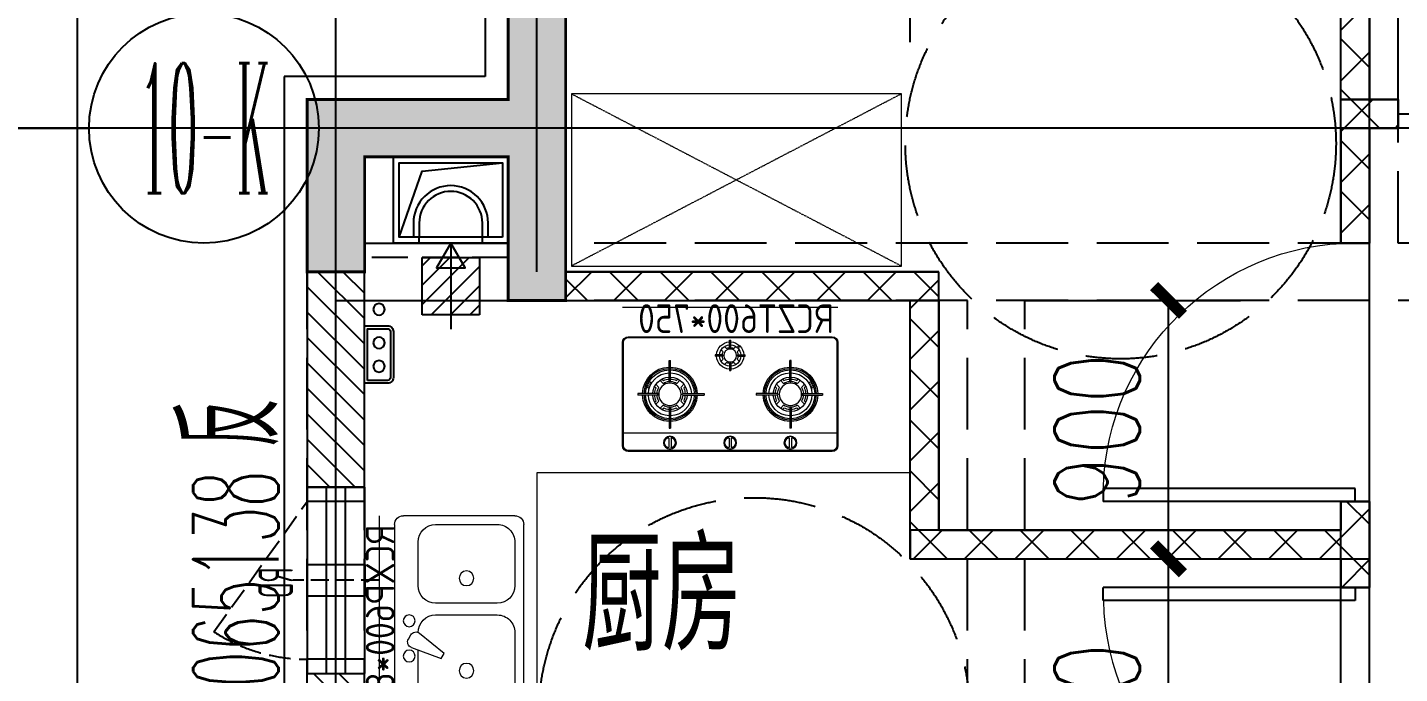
# Model space of a CAD drawing. Header units: millimetres. Extents: x 815519 to 890079, y 147095 to 251022.
# Drawn here: x 852805 to 857584, y 163096 to 165347 of the extents above; entities that cross this region are included whole.
import ezdxf
from ezdxf.enums import TextEntityAlignment as Align

# ---------------------------------------------------------------- set-up
doc = ezdxf.new("R2010")
doc.units = ezdxf.units.MM
doc.header["$LTSCALE"] = 1000
for name, pattern in [('__DASH', [0.35, 0.25, -0.1]), ('DASH', [0.35, 0.25, -0.1]), ('DOTE', [61.468, 50.8, -5.08, 0.508, -5.08])]:
    doc.linetypes.add(name, pattern=pattern)
doc.layers.get('Defpoints').update_dxf_attribs({"color": 1})
for name, color, linetype in [('A-WIND（门窗）', 155, 'Continuous'), ('AXIS', 3, 'Continuous'), ('AXIS_TEXT', 7, 'Continuous'), ('DOOR_FIRE', 4, 'Continuous'), ('FURNITURE', 3, 'Continuous'), ('LVTRY', 84, 'Continuous'), ('PC_预制外墙', 11, 'Continuous'), ('PC_预制外墙填充', 252, 'Continuous'), ('PUB_DIM', 3, 'Continuous'), ('PUB_HATCH', 8, 'Continuous'), ('PUB_TEXT', 7, 'Continuous'), ('STAIR', 52, 'Continuous'), ('SURFACE', 6, 'Continuous'), ('WALL', 2, 'Continuous'), ('WINDOW', 4, 'Continuous'), ('WINDOW_TEXT', 7, 'Continuous'), ('屋面索引', 6, 'Continuous'), ('总内隔墙', 30, 'Continuous'), ('梁虚线', 134, 'DASH'), ('看线', 163, 'Continuous'), ('砼墙', 3, 'Continuous'), ('预留洞-厨房', 6, 'Continuous')]:
    doc.layers.add(name, color=color, linetype=linetype)
doc.layers.add('DOTE', color=1, linetype='DOTE', plot=False)
doc.layers.add('FF-活动家具', color=33, linetype='Continuous', lineweight=0)
doc.layers.add('厨卫', color=154, linetype='Continuous', lineweight=0)
doc.styles.add('_TCH_AXIS', font='COMPLEX', dxfattribs={"bigfont": 'GBCBIG'})
doc.styles.add('_TCH_DIM_T3', font='SIMPLEX.shx', dxfattribs={"width": 0.7, "bigfont": 'GBCBIG.shx'})
doc.styles.add('_TCH_LABEL', font='COMPLEX', dxfattribs={"bigfont": 'GBCBIG'})
doc.styles.add('_TCH_WINDOW', font='SIMPLEX', dxfattribs={"height": 3.5, "bigfont": 'GBCBIG'})
doc.styles.add('COMPLEX', font='COMPLEX')
doc.styles.get("Standard").update_dxf_attribs({"font": 'gbenor.shx', "bigfont": 'gbcbig.shx'})
doc.styles.add('TSSD_REIN', font='TSSDENG.shx', dxfattribs={"width": 0.69, "height": 0.2, "bigfont": 'TSSDCHN.shx'})
doc.dimstyles.new('_TCH_ARCH&&100', dxfattribs={"dimtxt": 297.5, "dimasz": 100, "dimexe": 250, "dimexo": 300, "dimgap": 100, "dimtad": 1, "dimdec": 0, "dimzin": 0, "dimdsep": 46, "dimtxsty": '_TCH_DIM_T3', "dimblk": 'ARCHTICK', "dimcen": 0.09, "dimclrt": 7, "dimazin": 2, "dimtfac": 1, "dimtdec": 0, "dimtix": 1, "dimtmove": 2, "dimatfit": 3, "dimfxl": 1, "dimtolj": 1, "dimtzin": 0, "dimarcsym": 0})

# ---------------------------------------------------------------- blocks, each defined once
blk = doc.blocks.new('_AXISO')
blk.add_circle((0, 0), 0.5)
at = {"layer": 'AXIS_TEXT', "style": 'COMPLEX', "width": 1.041667}
blk.add_attdef('A', text='', height=0.56, dxfattribs=at).set_placement((-0.25, -0.28), (0.25, -0.28), align=Align.FIT)
blk = doc.blocks.new('_ArchTick')
at = {"color": 0, "linetype": 'ByBlock', "const_width": 0.4}
blk.add_lwpolyline([(-0.5, -0.5), (0.5, 0.5)], dxfattribs=at)
blk = doc.blocks.new('*D733')
at = {"layer": 'Defpoints', "color": 0, "transparency": 16777216}
for p in [(-334073.1, 357850), (-335372.9, 356950), (-334073.1, 356950)]:
    blk.add_point(p, dxfattribs=at)
at = {"layer": 'PUB_DIM', "color": 0, "lineweight": -2, "transparency": 16777216}
for p, q in [((-335372.9, 357250), (-335372.9, 358100)), ((-334073.1, 357250), (-334073.1, 358100)), ((-335372.9, 357850), (-334073.1, 357850))]:
    blk.add_line(p, q, dxfattribs=at)
at = {"layer": 'PUB_DIM', "color": 0, "lineweight": -2, "transparency": 16777216, "xscale": 100, "yscale": 100, "zscale": 100, "rotation": 180}
blk.add_blockref('_ArchTick', (-335372.9, 357850), dxfattribs=at)
at = {"layer": 'PUB_DIM', "color": 0, "lineweight": -2, "transparency": 16777216, "xscale": 100, "yscale": 100, "zscale": 100}
blk.add_blockref('_ArchTick', (-334073.1, 357850), dxfattribs=at)
at = {"layer": 'PUB_DIM', "color": 7, "transparency": 16777216, "insert": (-334923, 358125), "char_height": 297.5, "attachment_point": 5, "style": '_TCH_DIM_T3'}
blk.add_mtext('\\A1;1300', dxfattribs=at)
blk = doc.blocks.new('*D734')
at = {"layer": 'Defpoints', "color": 0, "transparency": 16777216}
for p in [(-332473.1, 357850), (-334073.1, 356950), (-332473.1, 356950)]:
    blk.add_point(p, dxfattribs=at)
at = {"layer": 'PUB_DIM', "color": 0, "lineweight": -2, "transparency": 16777216}
for p, q in [((-334073.1, 357250), (-334073.1, 358100)), ((-332473.1, 357250), (-332473.1, 358100)), ((-334073.1, 357850), (-332473.1, 357850))]:
    blk.add_line(p, q, dxfattribs=at)
at = {"layer": 'PUB_DIM', "color": 0, "lineweight": -2, "transparency": 16777216, "xscale": 100, "yscale": 100, "zscale": 100, "rotation": 180}
blk.add_blockref('_ArchTick', (-334073.1, 357850), dxfattribs=at)
at = {"layer": 'PUB_DIM', "color": 0, "lineweight": -2, "transparency": 16777216, "xscale": 100, "yscale": 100, "zscale": 100}
blk.add_blockref('_ArchTick', (-332473.1, 357850), dxfattribs=at)
at = {"layer": 'PUB_DIM', "color": 7, "transparency": 16777216, "insert": (-333273.1, 358098.8), "char_height": 297.5, "attachment_point": 5, "style": '_TCH_DIM_T3'}
blk.add_mtext('\\A1;1600', dxfattribs=at)
blk = doc.blocks.new('*D737')
at = {"layer": 'Defpoints', "color": 0, "transparency": 16777216}
for p in [(-333973.1, 355450), (-333173.1, 355450), (-333973.1, 354150)]:
    blk.add_point(p, dxfattribs=at)
at = {"layer": 'PUB_DIM', "color": 0, "lineweight": -2, "transparency": 16777216}
for p, q in [((-333673.1, 355450), (-332923.1, 355450)), ((-333173.1, 354150), (-333173.1, 355450)), ((-333673.1, 354150), (-332923.1, 354150))]:
    blk.add_line(p, q, dxfattribs=at)
at = {"layer": 'PUB_DIM', "color": 0, "lineweight": -2, "transparency": 16777216, "xscale": 100, "yscale": 100, "zscale": 100}
for p, rotation in [((-333173.1, 355450), 90), ((-333173.1, 354150), 270)]:
    blk.add_blockref('_ArchTick', p, dxfattribs=dict(at, rotation=rotation))
at = {"layer": 'PUB_DIM', "color": 7, "transparency": 16777216, "insert": (-333421.8, 354800), "char_height": 297.5, "attachment_point": 5, "rotation": 90, "style": '_TCH_DIM_T3'}
blk.add_mtext('\\A1;1300', dxfattribs=at)
blk = doc.blocks.new('*D738')
at = {"layer": 'Defpoints', "color": 0, "transparency": 16777216}
for p in [(-333973.1, 356350), (-333173.1, 356350), (-333973.1, 355450)]:
    blk.add_point(p, dxfattribs=at)
at = {"layer": 'PUB_DIM', "color": 0, "lineweight": -2, "transparency": 16777216}
for p, q in [((-333673.1, 356350), (-332923.1, 356350)), ((-333173.1, 355450), (-333173.1, 356350)), ((-333673.1, 355450), (-332923.1, 355450))]:
    blk.add_line(p, q, dxfattribs=at)
at = {"layer": 'PUB_DIM', "color": 0, "lineweight": -2, "transparency": 16777216, "xscale": 100, "yscale": 100, "zscale": 100}
for p, rotation in [((-333173.1, 356350), 90), ((-333173.1, 355450), 270)]:
    blk.add_blockref('_ArchTick', p, dxfattribs=dict(at, rotation=rotation))
at = {"layer": 'PUB_DIM', "color": 7, "transparency": 16777216, "insert": (-333421.8, 355900), "char_height": 297.5, "attachment_point": 5, "rotation": 90, "style": '_TCH_DIM_T3'}
blk.add_mtext('\\A1;900', dxfattribs=at)
blk = doc.blocks.new('10#楼-房间功能')
at = {"layer": 'PUB_TEXT', "style": '_TCH_LABEL'}
blk.add_text('厨房', height=385.82, dxfattribs=at).set_placement((-335215.7, 415140.7))
blk = doc.blocks.new('10#-剪力墙-初')
at = {"layer": 'PUB_HATCH'}
blk.add_hatch(color=256, dxfattribs=at).paths.add_polyline_path([(680412.9, -136200.9), (680412.9, -139500.9), (680612.9, -139500.9), (680612.9, -139000.9), (681112.9, -139000.9), (681112.9, -139400.9), (681312.9, -139400.9), (681312.9, -138800.9), (680612.9, -138800.9), (680612.9, -136000.9), (680012.9, -136000.9), (680012.9, -136200.9)])
at = {"layer": '砼墙', "color": 5, "ltscale": 1, "const_width": 10}
blk.add_lwpolyline([(680412.9, -136200.9), (680012.9, -136200.9), (680012.9, -136000.9), (680612.9, -136000.9), (680612.9, -138800.9), (681312.9, -138800.9), (681312.9, -139400.9), (681112.9, -139400.9), (681112.9, -139000.9), (680612.9, -139000.9), (680612.9, -139500.9), (680412.9, -139500.9), (680412.9, -138800.9)], close=True, dxfattribs=at)
blk = doc.blocks.new('LHCJ600-750')
at = {"layer": '厨卫'}
for p, q in [((59978.2, 14751.7), (60728.2, 14751.7)), ((59978.2, 14726.7), (60728.2, 14726.7)), ((60708.2, 14625.4), (59998.2, 14625.4)), ((59978.2, 14605.4), (59978.2, 14245.5)), ((59981.2, 14605.4), (59981.2, 14245.5)), ((60708.2, 14622.4), (59998.2, 14622.4)), ((60329.1, 14572.7), (60321.8, 14580)), ((60340.4, 14584), (60333.1, 14591.3)), ((60355.7, 14613.2), (60350.7, 14613.2)), ((60350.7, 14587.2), (60350.7, 14613.2)), ((60355.7, 14587.2), (60355.7, 14613.2)), ((60366.1, 14584), (60373.4, 14591.3)), ((60377.4, 14572.7), (60384.7, 14580)), ((60725.2, 14245.5), (60725.2, 14605.4)), ((60728.2, 14245.5), (60728.2, 14605.4)), ((60140.8, 14542.5), (60145.8, 14542.5)), ((60140.8, 14469.7), (60140.8, 14542.5)), ((60145.8, 14469.7), (60145.8, 14542.5)), ((60300.5, 14557.3), (60300.5, 14562.3)), ((60325.9, 14562.3), (60300.5, 14562.3)), ((60325.9, 14557.3), (60300.5, 14557.3)), ((60321.8, 14539.7), (60329.1, 14547)), ((60333.1, 14528.4), (60340.4, 14535.7)), ((60350.7, 14532.5), (60350.7, 14508.1)), ((60355.7, 14532.5), (60355.7, 14508.1)), ((60373.4, 14528.4), (60366.1, 14535.7)), ((60384.7, 14539.7), (60377.4, 14547)), ((60380.6, 14562.3), (60405.3, 14562.3)), ((60380.6, 14557.3), (60405.3, 14557.3)), ((60405.3, 14562.3), (60405.3, 14557.3)), ((60560.6, 14469.7), (60560.6, 14542.5)), ((60565.6, 14542.5), (60560.6, 14542.5)), ((60565.6, 14469.7), (60565.6, 14542.5)), ((60355.7, 14508.1), (60350.7, 14508.1)), ((60090.1, 14452.5), (60095.3, 14447.3)), ((60094.4, 14459.5), (60105.2, 14448.7)), ((60108.5, 14473.7), (60119.3, 14462.8)), ((60115.6, 14477.9), (60120.8, 14472.7)), ((60165.8, 14472.7), (60171, 14477.9)), ((60167.2, 14462.8), (60178.1, 14473.7)), ((60181.4, 14448.7), (60192.2, 14459.5)), ((60191.3, 14447.3), (60196.5, 14452.5)), ((60515.2, 14447.3), (60509.9, 14452.5)), ((60525, 14448.7), (60514.2, 14459.5)), ((60539.2, 14462.8), (60528.4, 14473.7)), ((60540.6, 14472.7), (60535.4, 14477.9)), ((60590.9, 14477.9), (60585.7, 14472.7)), ((60597.9, 14473.7), (60587.1, 14462.8)), ((60612, 14459.5), (60601.2, 14448.7)), ((60616.3, 14452.5), (60611.1, 14447.3)), ((60031.4, 14427.2), (60031.4, 14422.2)), ((60103.4, 14427.2), (60031.4, 14427.2)), ((60103.4, 14422.2), (60031.4, 14422.2)), ((60090.1, 14397), (60095.3, 14402.2)), ((60094.4, 14390), (60105.2, 14400.8)), ((60108.5, 14375.8), (60119.3, 14386.7)), ((60167.2, 14386.7), (60178.1, 14375.8)), ((60181.4, 14400.8), (60192.2, 14390)), ((60188.2, 14427.2), (60262.2, 14427.2)), ((60188.2, 14422.2), (60262.2, 14422.2)), ((60191.3, 14402.2), (60196.5, 14397)), ((60262.2, 14427.2), (60262.2, 14422.2)), ((60444.2, 14427.2), (60444.2, 14422.2)), ((60518.2, 14427.2), (60444.2, 14427.2)), ((60518.2, 14422.2), (60444.2, 14422.2)), ((60515.2, 14402.2), (60509.9, 14397)), ((60525, 14400.8), (60514.2, 14390)), ((60539.2, 14386.7), (60528.4, 14375.8)), ((60597.9, 14375.8), (60587.1, 14386.7)), ((60612, 14390), (60601.2, 14400.8)), ((60603.1, 14427.2), (60675, 14427.2)), ((60603.1, 14422.2), (60675, 14422.2)), ((60616.3, 14397), (60611.1, 14402.2)), ((60675, 14427.2), (60675, 14422.2)), ((60115.6, 14371.5), (60120.8, 14376.8)), ((60140.8, 14379.8), (60140.8, 14306.3)), ((60145.8, 14379.8), (60145.8, 14306.3)), ((60165.8, 14376.8), (60171, 14371.5)), ((60540.6, 14376.8), (60535.4, 14371.5)), ((60560.6, 14379.8), (60560.6, 14306.3)), ((60565.6, 14379.8), (60565.6, 14306.3)), ((60590.9, 14371.5), (60585.7, 14376.8)), ((60140.8, 14306.3), (60145.8, 14306.3)), ((60565.6, 14306.3), (60560.6, 14306.3)), ((59978.2, 14289.1), (60728.2, 14289.1)), ((60139.3, 14271.5), (60139.3, 14240.7)), ((60147.3, 14271.5), (60147.3, 14240.7)), ((60349.2, 14271.5), (60349.2, 14240.7)), ((60357.2, 14271.5), (60357.2, 14240.7)), ((60559.1, 14271.5), (60559.1, 14240.7)), ((60567.1, 14271.5), (60567.1, 14240.7)), ((59998.2, 14228.5), (60708.2, 14228.5)), ((59998.2, 14225.5), (60708.2, 14225.5)), ((59978.2, 14151.7), (60728.2, 14151.7))]:
    blk.add_line(p, q, dxfattribs=at)
for centre, radius in [((60324.1, 14588.8), 3.73), ((60353.2, 14559.8), 22.4), ((60067.4, 14450.8), 3.73), ((60072.9, 14464), 3.73), ((60143.3, 14424.7), 39), ((60563.1, 14424.7), 39), ((60633.5, 14464), 3.73), ((60639.1, 14450.8), 3.73), ((60143.3, 14256.1), 22.5), ((60143.3, 14256.1), 21.5), ((60353.2, 14256.1), 22.5), ((60353.2, 14256.1), 21.5), ((60563.1, 14256.1), 22.5), ((60563.1, 14256.1), 21.5)]:
    blk.add_circle(centre, radius, dxfattribs=at)
for centre, radius, start, end in [((59998.2, 14605.4), 20, 90, 180), ((60708.2, 14605.4), 20, 0, 90), ((59998.2, 14605.4), 17, 90, 180), ((60353.2, 14559.8), 47.4, 93.0255, 176.9745), ((60353.2, 14559.8), 37.4, 93.8363, 176.1637), ((60353.2, 14559.8), 27.4, 95.203, 118.0021), ((60353.2, 14587.5), 2.52, 187.9505, 352.0495), ((60353.2, 14559.8), 47.4, 3.0255, 86.9745), ((60353.2, 14559.8), 37.4, 3.8363, 86.1637), ((60353.2, 14559.8), 27.4, 61.9979, 84.797), ((60708.2, 14605.4), 17, 0, 90), ((60353.2, 14559.8), 47.4, 183.0255, 266.9745), ((60353.2, 14559.8), 37.4, 183.8363, 266.1637), ((60325.1, 14559.8), 2.62, 287.6318, 72.3682), ((60353.2, 14559.8), 27.4, 151.9979, 174.8384), ((60353.2, 14559.8), 27.4, 185.1616, 208.0021), ((60353.2, 14559.8), 27.4, 241.9979, 264.7569), ((60353.2, 14532.5), 2.5, 358.3317, 181.6683), ((60353.2, 14559.8), 37.4, 273.8363, 356.1637), ((60353.2, 14559.8), 47.4, 273.0255, 356.9745), ((60353.2, 14559.8), 27.4, 275.2431, 298.0021), ((60353.2, 14559.8), 27.4, 5.206, 28.0021), ((60353.2, 14559.8), 27.4, 331.9979, 354.794), ((60380.9, 14559.8), 2.52, 97.2236, 262.7764), ((60143.3, 14424.7), 95, 91.5918, 178.4082), ((60143.3, 14424.7), 90, 91.5918, 178.4082), ((60143.3, 14424.7), 85, 91.6854, 178.3146), ((60143.3, 14424.7), 75, 91.9102, 178.0898), ((60143.3, 14424.7), 60, 92.388, 177.612), ((60143.3, 14424.7), 90, 1.5918, 88.4082), ((60143.3, 14424.7), 85, 1.6854, 88.3146), ((60143.3, 14424.7), 75, 1.9102, 88.0898), ((60143.3, 14424.7), 60, 2.388, 87.612), ((60143.3, 14424.7), 95, 1.5918, 88.4082), ((60563.1, 14424.7), 95, 91.5918, 178.4082), ((60563.1, 14424.7), 90, 91.5918, 178.4082), ((60563.1, 14424.7), 85, 91.6854, 178.3146), ((60563.1, 14424.7), 75, 91.9102, 178.0898), ((60563.1, 14424.7), 60, 92.388, 177.612), ((60563.1, 14424.7), 90, 1.5918, 88.4082), ((60563.1, 14424.7), 85, 1.6854, 88.3146), ((60563.1, 14424.7), 75, 1.9102, 88.0898), ((60563.1, 14424.7), 60, 2.388, 87.612), ((60563.1, 14424.7), 95, 1.5918, 88.4082), ((60143.3, 14424.7), 53, 154.8539, 177.2964), ((60143.3, 14424.7), 45, 147.8396, 176.8153), ((60143.3, 14424.7), 45, 93.1847, 122.1604), ((60143.3, 14424.7), 53, 92.7036, 115.1461), ((60143.3, 14470), 2.52, 186.7354, 353.2646), ((60143.3, 14424.7), 53, 64.8539, 87.2964), ((60143.3, 14424.7), 45, 57.8396, 86.8153), ((60143.3, 14424.7), 45, 3.1847, 32.1604), ((60143.3, 14424.7), 53, 2.7036, 25.1461), ((60563.1, 14424.7), 53, 154.8539, 177.2964), ((60563.1, 14424.7), 45, 147.8396, 176.8153), ((60563.1, 14424.7), 45, 93.1847, 122.1604), ((60563.1, 14424.7), 53, 92.7036, 115.1461), ((60563.1, 14470), 2.52, 186.7354, 353.2646), ((60563.1, 14424.7), 53, 64.8539, 87.2964), ((60563.1, 14424.7), 45, 57.8396, 86.8153), ((60563.1, 14424.7), 45, 3.1847, 32.1604), ((60563.1, 14424.7), 53, 2.7036, 25.1461), ((60143.3, 14424.7), 95, 181.5918, 268.4082), ((60143.3, 14424.7), 90, 181.5918, 268.4082), ((60143.3, 14424.7), 85, 181.6854, 268.3146), ((60143.3, 14424.7), 75, 181.9102, 268.0898), ((60143.3, 14424.7), 60, 182.388, 267.612), ((60143.3, 14424.7), 53, 182.7036, 205.1461), ((60097.5, 14424.7), 2.64, 288.751, 71.249), ((60143.3, 14424.7), 45, 183.1847, 212.1604), ((60143.3, 14424.7), 45, 237.8396, 266.8153), ((60143.3, 14424.7), 90, 271.5918, 358.4082), ((60143.3, 14424.7), 75, 271.9102, 358.0898), ((60143.3, 14424.7), 60, 272.388, 357.612), ((60143.3, 14424.7), 85, 271.6854, 358.3146), ((60143.3, 14424.7), 45, 273.1847, 302.1604), ((60143.3, 14424.7), 95, 271.5918, 358.4082), ((60143.3, 14424.7), 45, 327.8396, 356.8153), ((60189.2, 14424.7), 2.67, 110.5507, 249.4493), ((60143.3, 14424.7), 53, 334.8539, 357.2964), ((60563.1, 14424.7), 95, 181.5918, 268.4082), ((60563.1, 14424.7), 90, 181.5918, 268.4082), ((60563.1, 14424.7), 85, 181.6854, 268.3146), ((60563.1, 14424.7), 75, 181.9102, 268.0898), ((60563.1, 14424.7), 60, 182.388, 267.612), ((60563.1, 14424.7), 53, 182.7036, 205.1461), ((60517.3, 14424.7), 2.67, 290.5507, 69.4493), ((60563.1, 14424.7), 45, 183.1847, 212.1604), ((60563.1, 14424.7), 45, 237.8396, 266.8153), ((60563.1, 14424.7), 60, 272.388, 357.612), ((60563.1, 14424.7), 75, 271.9102, 358.0898), ((60563.1, 14424.7), 90, 271.5918, 358.4082), ((60563.1, 14424.7), 85, 271.6854, 358.3146), ((60563.1, 14424.7), 45, 273.1847, 302.1604), ((60563.1, 14424.7), 95, 271.5918, 358.4082), ((60563.1, 14424.7), 45, 327.8396, 356.8153), ((60608.9, 14424.7), 2.64, 108.751, 251.249), ((60563.1, 14424.7), 53, 334.8539, 357.2964), ((60143.3, 14424.7), 53, 244.8539, 267.2964), ((60143.3, 14378.8), 2.69, 21.7885, 158.2115), ((60143.3, 14424.7), 53, 272.7036, 295.1461), ((60563.1, 14424.7), 53, 244.8539, 267.2964), ((60563.1, 14378.8), 2.69, 21.7885, 158.2115), ((60563.1, 14424.7), 53, 272.7036, 295.1461), ((59998.2, 14245.5), 20, 180, 270), ((59998.2, 14245.5), 17, 180, 270), ((60143.3, 14256.1), 18.5, 111.3237, 248.6763), ((60137.3, 14271.5), 2, 0, 111.3237), ((60149.3, 14271.5), 2, 68.6763, 180), ((60143.3, 14256.1), 18.5, 291.3237, 68.6763), ((60353.2, 14256.1), 18.5, 111.3237, 248.6763), ((60347.2, 14271.5), 2, 0, 111.3237), ((60359.2, 14271.5), 2, 68.6763, 180), ((60353.2, 14256.1), 18.5, 291.3237, 68.6763), ((60563.1, 14256.1), 18.5, 111.3237, 248.6763), ((60557.1, 14271.5), 2, 0, 111.3237), ((60569.1, 14271.5), 2, 68.6763, 180), ((60563.1, 14256.1), 18.5, 291.3237, 68.6763), ((60708.2, 14245.5), 20, 270, 0), ((60708.2, 14245.5), 17, 270, 0), ((60137.3, 14240.7), 2, 248.6763, 0), ((60149.3, 14240.7), 2, 180, 291.3237), ((60347.2, 14240.7), 2, 248.6763, 0), ((60359.2, 14240.7), 2, 180, 291.3237), ((60557.1, 14240.7), 2, 248.6763, 0), ((60569.1, 14240.7), 2, 180, 291.3237)]:
    blk.add_arc(centre, radius, start, end, dxfattribs=at)
blk.add_text('RCZT600*750', height=100, dxfattribs=at).set_placement((59991.4, 14638.4))
blk = doc.blocks.new('LHXCP600-800')
at = {"layer": '厨卫'}
for p, q in [((58199.7, 14751.7), (58999.7, 14751.7)), ((58199.7, 14701.7), (58999.7, 14701.7)), ((58230.4, 14647.6), (58969, 14647.6)), ((58199.7, 14228.3), (58199.7, 14616.9)), ((58629.2, 14599.2), (58614.9, 14591)), ((58658.6, 14588.7), (58697.4, 14485.1)), ((58999.7, 14616.9), (58999.7, 14228.3)), ((58443.1, 14565.8), (58291.7, 14565.8)), ((58679.7, 14474.8), (58609.4, 14560.2)), ((58907.6, 14565.8), (58667.2, 14565.8)), ((58230.4, 14504.4), (58230.4, 14289.6)), ((58504.5, 14289.6), (58504.5, 14504.4)), ((58545.4, 14504.4), (58545.4, 14289.6)), ((58697.4, 14485.1), (58679.7, 14474.8)), ((58969, 14289.6), (58969, 14504.4)), ((58969, 14197.6), (58230.4, 14197.6)), ((58291.7, 14228.3), (58443.1, 14228.3)), ((58606.7, 14228.3), (58907.6, 14228.3)), ((58199.7, 14151.7), (58999.7, 14151.7))]:
    blk.add_line(p, q, dxfattribs=at)
for centre, radius in [((58565.8, 14596.5), 20.5), ((58688.5, 14596.5), 20.5), ((58417.5, 14397), 25.6), ((58739.7, 14397), 25.6)]:
    blk.add_circle(centre, radius, dxfattribs=at)
for centre, radius, start, end in [((58230.4, 14616.9), 30.7, 90, 180), ((58969, 14616.9), 30.7, 0, 90), ((58625.2, 14573.2), 20.5, 120, 219.4623), ((58639.4, 14581.5), 20.5, 20.5377, 120), ((58291.7, 14504.4), 61.4, 90, 180), ((58443.1, 14504.4), 61.4, 0, 90), ((58606.7, 14504.4), 61.4, 90, 180), ((58907.6, 14504.4), 61.4, 0, 90), ((58291.7, 14289.6), 61.4, 180, 270), ((58443.1, 14289.6), 61.4, 270, 0), ((58606.7, 14289.6), 61.4, 180, 270), ((58907.6, 14289.6), 61.4, 270, 0), ((58230.4, 14228.3), 30.7, 180, 270), ((58969, 14228.3), 30.7, 270, 0)]:
    blk.add_arc(centre, radius, start, end, dxfattribs=at)
blk.add_text('RCXP600*800', height=100, dxfattribs=at).set_placement((58230.4, 14647.6))
blk = doc.blocks.new('61219101212984')
for points in [[(-100, -50), (100, -50), (100, 30, 0.414214), (80, 50), (-80, 50, 0.414214), (-100, 30)], [(-90, -40), (90, -40), (90, 30, 0.414214), (80, 40), (-80, 40, 0.414214), (-90, 30)]]:
    blk.add_lwpolyline(points, format="xyb", close=True)
for centre in [(-40.8, 0), (40.8, 0), (157.5, 0)]:
    blk.add_circle(centre, 20)
blk = doc.blocks.new('排气道-01')
at = {"layer": 'PUB_HATCH'}
h = blk.add_hatch(dxfattribs=at)
h.set_pattern_fill('ANSI31', color=256, scale=30, style=0)
h.set_pattern_definition([(45, (-1147660.227, -1236477.326), (-33.6759605, 33.6759605), [])])
h.paths.add_polyline_path([(1069031, -1123333), (1069231, -1123333), (1069231, -1123533), (1069031, -1123533)])
at = {"layer": 'DOTE'}
blk.add_line((1069131, -1123283), (1069131, -1123583), dxfattribs=at)
blk.add_lwpolyline([(1069031, -1123333), (1069231, -1123333), (1069231, -1123533), (1069031, -1123533)], close=True, dxfattribs=at)
at = {"layer": 'FURNITURE', "color": 1, "linetype": 'DASH', "ltscale": 0.5}
blk.add_lwpolyline([(1068831, -1123333), (1068831, -1122983), (1069331, -1122983), (1069331, -1123333)], close=True, dxfattribs=at)
at = {"layer": 'FURNITURE', "color": 3}
for points in [[(1069331, -1123283), (1068931, -1123283), (1068931, -1122983), (1069331, -1122983)], [(1069311, -1123263), (1068951, -1123263), (1068951, -1123003), (1069311, -1123003)]]:
    blk.add_lwpolyline(points, close=True, dxfattribs=at)
at = {"layer": 'FURNITURE', "color": 13}
blk.add_lwpolyline([(1068951, -1123263), (1069031, -1123033), (1069311, -1123003)], dxfattribs=at)
at = {"layer": 'FURNITURE', "color": 3}
for points in [[(1069261, -1123263), (1069261, -1123213, 0.414214), (1069131, -1123083, 0.414214), (1069001, -1123213), (1069001, -1123263)], [(1069241, -1123263), (1069241, -1123213, 0.414214), (1069131, -1123103, 0.414214), (1069021, -1123213), (1069021, -1123263)]]:
    blk.add_lwpolyline(points, format="xyb", dxfattribs=at)
for points in [[(1069021, -1123283), (1069021, -1123263)], [(1069131, -1123283), (1069081, -1123369.9), (1069181, -1123369.9), (1069131, -1123283)], [(1069241, -1123283), (1069241, -1123263)]]:
    blk.add_lwpolyline(points, dxfattribs=at)
blk = doc.blocks.new('$DorLib2D$00000001')
for p, q in [((0.45, 0.975), (0.5, 0.975)), ((0.45, 0), (0.45, 0.975)), ((0.5, 0), (0.5, 0.975)), ((0.5, 0), (0.45, 0))]:
    blk.add_line(p, q)
at = {"lineweight": 13}
blk.add_arc((0.475, 0), 0.975, 91.4693, 180, dxfattribs=at)
blk = doc.blocks.new('$WINLIB2D$00000001')
for p, q in [((-0.5, 0.5), (0.5, 0.5)), ((-0.5, 0.5), (-0.5, -0.5)), ((0.5, -0.5), (0.5, 0.5)), ((0.5, 0.1667), (-0.5, 0.1667)), ((0.5, -0.1667), (-0.5, -0.1667)), ((-0.5, -0.5), (0.5, -0.5))]:
    blk.add_line(p, q)
blk = doc.blocks.new('3-Ba户型-右')
at = {"layer": 'A-WIND（门窗）', "linetype": 'DASH', "ltscale": 0.3}
blk.add_line((-687454, 352845.6), (-687129.1, 353300), dxfattribs=at)
at = {"layer": 'A-WIND（门窗）'}
for points in [[(-687129.1, 353350), (-686929.1, 353350), (-686929.1, 353300), (-687129.1, 353300)], [(-687129.1, 352700), (-686929.1, 352700), (-686929.1, 352750), (-687129.1, 352750)]]:
    blk.add_lwpolyline(points, close=True, dxfattribs=at)
at = {"layer": 'A-WIND（门窗）', "linetype": 'DASH', "ltscale": 0.3}
blk.add_arc((-687129.1, 353350), 600, 237.2155, 270, dxfattribs=at)
at = {"layer": 'FF-活动家具', "color": 8, "linetype": 'DASH', "ltscale": 0.01}
for p, q in [((-685059.1, 354720), (-686209.1, 354120)), ((-686209.1, 354720), (-685059.1, 354120))]:
    blk.add_line(p, q, dxfattribs=at)
at = {"layer": 'FF-活动家具', "linetype": 'DASH', "ltscale": 0.01}
blk.add_lwpolyline([(-686209.1, 354120), (-685059.1, 354120), (-685059.1, 354720), (-686209.1, 354720)], close=True, dxfattribs=at)
at = {"layer": 'STAIR', "color": 8, "linetype": '__DASH'}
for centre in [(-684295.9, 354546.6), (-685572, 352562.8)]:
    blk.add_circle(centre, 750, dxfattribs=at)
at = {"layer": 'SURFACE'}
for p, q in [((-686509.1, 357580), (-686509.1, 354780)), ((-686509.1, 354780), (-687209.1, 354780)), ((-687209.1, 354780), (-687209.1, 351880))]:
    blk.add_line(p, q, dxfattribs=at)
at = {"layer": 'WALL'}
for p, q in [((-686429.1, 354700), (-686429.1, 357500)), ((-686229.1, 354600), (-686229.1, 357300)), ((-683529.1, 354600), (-683529.1, 357300)), ((-683429.1, 354700), (-683429.1, 357300)), ((-687129.1, 354700), (-686429.1, 354700)), ((-687129.1, 354100), (-687129.1, 354700)), ((-683329.1, 354700), (-683429.1, 354700)), ((-683329.1, 354600), (-683329.1, 354700)), ((-686229.1, 354100), (-686229.1, 354600)), ((-683529.1, 354600), (-683529.1, 354200)), ((-683429.1, 354600), (-683329.1, 354600)), ((-683429.1, 354200), (-683429.1, 354600)), ((-686929.1, 354500), (-686429.1, 354500)), ((-686929.1, 354200), (-686929.1, 354500)), ((-686429.1, 354200), (-686429.1, 354500)), ((-686929.1, 354200), (-686429.1, 354200)), ((-683529.1, 354200), (-683429.1, 354200)), ((-687129.1, 354100), (-687129.1, 353350)), ((-686229.1, 354100), (-684929.1, 354100)), ((-684929.1, 353200), (-684929.1, 354100)), ((-686929.1, 353350), (-686929.1, 354000)), ((-686929.1, 354000), (-686329.1, 354000)), ((-686329.1, 354000), (-685029.1, 354000)), ((-685029.1, 353100), (-685029.1, 354000)), ((-687129.1, 353350), (-686929.1, 353350)), ((-683429.1, 353300), (-683529.1, 353300)), ((-683529.1, 353300), (-683529.1, 353200)), ((-683429.1, 353100), (-683429.1, 353300)), ((-684929.1, 353200), (-683529.1, 353200)), ((-685029.1, 353100), (-683529.1, 353100)), ((-683529.1, 353100), (-683529.1, 353000)), ((-683429.1, 353000), (-683429.1, 353100)), ((-683529.1, 353000), (-683429.1, 353000))]:
    blk.add_line(p, q, dxfattribs=at)
at = {"layer": 'WINDOW'}
blk.add_line((-683529.1, 352100), (-683529.1, 353000), dxfattribs=at)
at = {"layer": '厨卫'}
blk.add_lwpolyline([(-685029.1, 353400), (-686329.1, 353400), (-686329.1, 351800)], dxfattribs=at)
blk.add_blockref('排气道-01', (-1755760.1, 1477483))
at = {"layer": 'DOOR_FIRE', "xscale": -900, "yscale": 900, "zscale": 100, "rotation": 89.99999999977321}
blk.add_blockref('$DorLib2D$00000001', (-683479.1, 353750), dxfattribs=at)
at = {"layer": 'LVTRY', "linetype": 'ByBlock', "extrusion": (0, 0, -1), "zscale": -0.9999999999999983, "rotation": 90.00882462148546}
blk.add_blockref('61219101212984', (686879.1, 353811.4), dxfattribs=at)
at = {"layer": 'WINDOW'}
ref = blk.add_blockref('$DorLib2D$00000001', (-682879.1, 354650), dxfattribs=dict(at, xscale=-900, yscale=900, zscale=-900, rotation=359.9999977879744))
ref.add_attrib('A', 'M0922', (-683222.1, 354290.3), dxfattribs={"layer": 'WINDOW_TEXT', "height": 297.5, "rotation": 360, "style": '_TCH_WINDOW', "width": 0.494118})
at = {"layer": 'WINDOW', "xscale": -650, "yscale": -200, "zscale": -650, "rotation": 90.00000000002778}
blk.add_blockref('$WINLIB2D$00000001', (-687029.1, 353025), dxfattribs=at)
at = {"layer": 'WINDOW'}
ref = blk.add_blockref('$DorLib2D$00000001', (-683479.1, 352550), dxfattribs=dict(at, xscale=900, yscale=900, zscale=900, rotation=90))
ref.add_attrib('A', 'M0922', (-682955.3, 352207), dxfattribs={"layer": 'WINDOW_TEXT', "height": 297.5, "rotation": 90, "style": '_TCH_WINDOW', "width": 0.494118})
at = {"layer": '厨卫', "extrusion": (0, 0, -1), "zscale": -1}
blk.add_blockref('LHCJ600-750', (625302.8, 339248.3), dxfattribs=at)
at = {"layer": '厨卫', "extrusion": (0, 0, -1), "zscale": -1, "rotation": 270}
blk.add_blockref('LHXCP600-800', (672177.4, 411449.7), dxfattribs=at)
at = {"layer": 'WINDOW_TEXT', "style": '_TCH_WINDOW'}
for s, height, width, p in [('反', 337.6, 0.7, (-687229.1, 353489.7)), ('LC065138', 297.5, 0.494118, (-687229.1, 352411.7))]:
    blk.add_text(s, height=height, rotation=90, dxfattribs=dict(at, width=width)).set_placement(p)
blk = doc.blocks.new('A$C3BAF56AD')
at = {"color": 2, "linetype": 'DASH', "ltscale": 0.25}
blk.add_lwpolyline([(0, -250), (0, 50)], dxfattribs=at)
blk.add_lwpolyline([(-55, 0), (-55, -200), (55, -200), (55, 0), (-55, 0)])
at = {"color": 8, "style": 'TSSD_REIN', "width": 0.552}
blk.add_text('RD', height=120, dxfattribs=at).set_placement((-44.6, 50))
blk = doc.blocks.new("3B'雨水")
at = {"layer": '预留洞-厨房', "rotation": 270}
blk.add_blockref('A$C3BAF56AD', (-539614.2, 692515.5), dxfattribs=at)
blk = doc.blocks.new('10#-ZPS-填充')
at = {"layer": '总内隔墙', "linetype": 'ByBlock'}
h = blk.add_hatch(dxfattribs=at)
h.set_pattern_fill('ANSI37', color=30, scale=1000)
h.set_pattern_definition([(45, (-1714200.95, 1041073.46), (-88.388348, 88.388348), []), (135, (-1714200.95, 1041073.46), (-88.388348, -88.388348), [])])
h.paths.add_polyline_path([(-213130, 1156175), (-211830, 1156175), (-211830, 1156075), (-213130, 1156075)])
h.paths.add_polyline_path([(-213130, 1155275), (-213030, 1155275), (-213030, 1156074.5), (-213130, 1156074.5)])
h.paths.add_polyline_path([(-214530, 1155275), (-213030, 1155275), (-213030, 1155175), (-214530, 1155175)])
h.paths.add_polyline_path([(-213430, 1153775), (-214530, 1153775), (-214530, 1153875), (-213430, 1153875)])
h.paths.add_polyline_path([(-214530, 1159374.5), (-214630, 1159374.5), (-214630, 1156775), (-214530, 1156775)])
h.paths.add_polyline_path([(-216730, 1153975), (-216930, 1153975), (-216930, 1154625), (-216730, 1154625)])
h.paths.add_polyline_path([(-216730, 1149875), (-216930, 1149875), (-216930, 1153775), (-216730, 1153775)])
h.paths.add_polyline_path([(-216730, 1153773.9), (-217379.9, 1153774.9), (-217379.9, 1153975), (-216730, 1153975)])
h.paths.add_polyline_path([(-222830, 1148775), (-223030, 1148775), (-223030, 1145275), (-222830, 1145275)])
h.paths.add_polyline_path([(-224080.2, 1149975), (-224280.2, 1149975), (-224280.2, 1148675), (-224080.2, 1148675)])
h.paths.add_polyline_path([(-224280.2, 1149375), (-226030, 1149375), (-226030, 1149275), (-224280.2, 1149275)])
h.paths.add_polyline_path([(-226230, 1150625), (-226030, 1150625), (-226030, 1148775), (-226230, 1148775)])
h.paths.add_polyline_path([(-227979.8, 1149375), (-226230, 1149375), (-226230, 1149275), (-227979.8, 1149275)])
h.paths.add_polyline_path([(-227979.8, 1148675), (-228180, 1148675), (-228180, 1149975), (-227979.8, 1149975)])
h.paths.add_polyline_path([(-229230, 1145275), (-229430, 1145275), (-229430, 1148775), (-229230, 1148775)])
h.paths.add_polyline_path([(-235530, 1153775), (-235330, 1153775), (-235330, 1149875), (-235530, 1149875)])
h.paths.add_polyline_path([(-235530, 1153975), (-234880, 1153975), (-234880, 1153775), (-235530, 1153775)])
h.paths.add_polyline_path([(-235530, 1153975), (-235330, 1153975), (-235330, 1154925), (-235530, 1154925)])
h.paths.add_polyline_path([(-239030, 1153675), (-239230, 1153675), (-239230, 1153575), (-239030, 1153575)])
h.paths.add_polyline_path([(-241830, 1156075), (-239230, 1156075), (-239230, 1156175), (-241830, 1156175)])
h.paths.add_polyline_path([(-214530, 1154175), (-214630, 1154175), (-214630, 1153775), (-214530, 1153775)])
h.paths.add_polyline_path([(-214730, 1156775), (-214730, 1156675), (-214530, 1156675), (-214530, 1156775)])
h.paths.add_polyline_path([(-215630, 1156675), (-215630, 1156775), (-216730, 1156775), (-216730, 1156675)])
h.paths.add_polyline_path([(-214630, 1156275), (-214530, 1156275), (-214530, 1156675), (-214630, 1156675)])
h.paths.add_polyline_path([(-214530, 1155375), (-214630, 1155375), (-214630, 1155075), (-214530, 1155075)])
h.paths.add_polyline_path([(-223130, 1149975), (-223130, 1149875), (-223030, 1149875), (-223030, 1149975)])
h.paths.add_polyline_path([(-224030, 1149875), (-224030, 1149975), (-224080.2, 1149975), (-224080.2, 1149875)])
h.paths.add_polyline_path([(-221830, 1148775), (-221830, 1148675), (-220430, 1148675), (-220430, 1148775)])
h.paths.add_polyline_path([(-222730, 1148675), (-222730, 1148775), (-222830, 1148775), (-222830, 1148675)])
h.paths.add_polyline_path([(-224030, 1148675), (-224030, 1148775), (-224080.2, 1148775), (-224080.2, 1148675)])
h.paths.add_polyline_path([(-223130, 1148775), (-223130, 1148675), (-223030, 1148675), (-223030, 1148775)])
h.paths.add_polyline_path([(-229130, 1149875), (-229130, 1149975), (-229230, 1149975), (-229230, 1149875)])
h.paths.add_polyline_path([(-228230, 1149975), (-228230, 1149875), (-228179.8, 1149875), (-228179.8, 1149975)])
h.paths.add_polyline_path([(-228230, 1148775), (-228230, 1148675), (-228179.8, 1148675), (-228179.8, 1148775)])
h.paths.add_polyline_path([(-229130, 1148675), (-229130, 1148775), (-229230, 1148775), (-229230, 1148675)])
h.paths.add_polyline_path([(-229530, 1148775), (-229530, 1148675), (-229430, 1148675), (-229430, 1148775)])
h.paths.add_polyline_path([(-230430, 1148675), (-230430, 1148775), (-231830, 1148775), (-231830, 1148675)])
h.paths.add_polyline_path([(-233730, 1153075), (-233630, 1153075), (-233630, 1153777.9), (-233730, 1153777.9)])
h.paths.add_polyline_path([(-233630, 1152275), (-233730, 1152275), (-233730, 1151675), (-233630, 1151675)])
h.paths.add_polyline_path([(-237030, 1156076.4), (-237030, 1156273.6), (-237130, 1156273.6), (-237130, 1156076.4)])
h.paths.add_polyline_path([(-236230, 1156273.6), (-236230, 1156076.4), (-235530, 1156076.4), (-235530, 1156273.6)])
h.paths.add_polyline_path([(-239130, 1157275), (-239030, 1157275), (-239030, 1157375), (-239130, 1157375)])
h.paths.add_polyline_path([(-239030, 1156375), (-239130, 1156375), (-239130, 1156275), (-239030, 1156275)])
h.paths.add_polyline_path([(-239030, 1151775), (-239230, 1151775), (-239230, 1150875), (-239030, 1150875)])
h.paths.add_polyline_path([(-239230, 1152675), (-239030, 1152675), (-239030, 1152975), (-239230, 1152975)])
h.paths.add_polyline_path([(-218630, 1153075), (-218530, 1153075), (-218530, 1153775), (-218630, 1153775)])
h.paths.add_polyline_path([(-218630, 1151675), (-218530, 1151675), (-218530, 1152275), (-218630, 1152275)], flags=16)
at = {"layer": '总内隔墙', "color": 30, "linetype": 'ByBlock'}
for points in [[(-214530, 1159374.5), (-214630, 1159374.5), (-214630, 1156775), (-214530, 1156775)], [(-214730, 1156675), (-214530, 1156675), (-214530, 1156775), (-214730, 1156775)], [(-214630, 1156275), (-214530, 1156275), (-214530, 1156675), (-214630, 1156675)], [(-213130, 1156175), (-211830, 1156175), (-211830, 1156075), (-213130, 1156075)], [(-213130, 1155275), (-213030, 1155275), (-213030, 1156074.5), (-213130, 1156074.5)], [(-214530, 1155375), (-214630, 1155375), (-214630, 1155075), (-214530, 1155075)], [(-214530, 1155275), (-213030, 1155275), (-213030, 1155175), (-214530, 1155175)]]:
    blk.add_lwpolyline(points, close=True, dxfattribs=at)
at = {"layer": '总内隔墙', "color": 2}
for points in [[(-213130, 1156175), (-211830, 1156175), (-211830, 1156075), (-213130, 1156075)], [(-213130, 1155275), (-213030, 1155275), (-213030, 1156074.5), (-213130, 1156074.5)], [(-214530, 1155275), (-213030, 1155275), (-213030, 1155175), (-214530, 1155175)]]:
    blk.add_lwpolyline(points, close=True, dxfattribs=at)
blk = doc.blocks.new('DAAB')
at = {"layer": '梁虚线', "ltscale": 1}
for p, q in [((240517.7, -669015.6), (240517.7, -665915.6)), ((240717.7, -669015.6), (240717.7, -665915.6)), ((238517.7, -669015.6), (243417.7, -669015.6)), ((244117.7, -671415.6), (244117.7, -669115.6)), ((244317.7, -671415.6), (244317.7, -669115.6)), ((238517.7, -669215.6), (243417.7, -669215.6)), ((241817.7, -671415.6), (241817.7, -669215.6)), ((242017.7, -671415.6), (242017.7, -669215.6))]:
    blk.add_line(p, q, dxfattribs=at)
for points in [[(243617.7, -668515.6), (243617.7, -665715.6)], [(243417.7, -668515.6), (243417.7, -665915.6)], [(243417.7, -669215.6), (243417.7, -668515.6)], [(243617.7, -668515.6), (244317.7, -668515.6)], [(244317.7, -669115.6), (244317.7, -668515.6)], [(243617.7, -669215.6), (243617.7, -668715.6)], [(243617.7, -668715.6), (244117.7, -668715.6)], [(244117.7, -669115.6), (244117.7, -668715.6)], [(244317.7, -669115.6), (244117.7, -669115.6)], [(243617.7, -669215.6), (243417.7, -669215.6)]]:
    blk.add_lwpolyline(points, dxfattribs=at)
blk = doc.blocks.new('10#-标准层-装备式')
at = {"layer": 'PC_预制外墙填充'}
h = blk.add_hatch(dxfattribs=at)
h.set_pattern_fill('ANSI31', color=256, scale=500, style=0)
h.set_pattern_definition([(45, (-572752.71, 434421.08), (-44.194174, 44.194174), [])])
h.paths.add_polyline_path([(198313.5, 539000), (198513.5, 539000), (198513.5, 539600), (198313.5, 539600)])
h.paths.add_polyline_path([(195313.5, 539000), (195113.5, 539000), (195113.5, 539600), (195313.5, 539600)])
h.paths.add_polyline_path([(188313.5, 537000), (188113.5, 537000), (188113.5, 536400), (188313.5, 536400)])
h.paths.add_polyline_path([(183313.5, 536400), (183113.5, 536400), (183113.5, 537000), (183313.5, 537000)])
h.paths.add_polyline_path([(181513.5, 536400), (181513.5, 537000)])
h.paths.add_polyline_path([(181713.5, 537000), (181513.5, 537000), (181513.5, 536400), (181713.5, 536400)])
h.paths.add_polyline_path([(176713.5, 536400), (176513.5, 536400), (176513.5, 537000), (176713.5, 537000)])
h.paths.add_polyline_path([(169313.5, 538000), (169513.5, 538000), (169513.5, 538800), (169313.5, 538800)])
h.paths.add_polyline_path([(165813.5, 538000), (166013.5, 538000), (166013.5, 538800), (165813.5, 538800)])
h.paths.add_polyline_path([(166513.5, 547200), (165813.5, 547200), (165813.5, 547400), (166513.5, 547400)])
h.paths.add_polyline_path([(185513.5, 543700), (185713.5, 543700), (185713.5, 543000), (185513.5, 543000)])
h.paths.add_polyline_path([(179313.5, 543000), (179113.5, 543000), (179113.5, 543700), (179313.5, 543700)])
h.paths.add_polyline_path([(198313.5, 543000), (198513.5, 543000), (198513.5, 541500), (198313.5, 541500)])
h.paths.add_polyline_path([(197613.5, 539000), (197613.5, 538800), (198513.5, 538800), (198513.5, 539000)])
h.paths.add_polyline_path([(196113.5, 538800), (196113.5, 539000), (195113.5, 539000), (195113.5, 538800)])
h.paths.add_polyline_path([(194813.5, 550500), (194813.5, 550700), (194163.5, 550700), (194163.5, 550500)])
h.paths.add_polyline_path([(193013.5, 550700), (193013.5, 550500), (193763.5, 550500), (193763.5, 550700)])
h.paths.add_polyline_path([(191513.5, 550500), (191513.5, 550700), (191013.5, 550700), (191013.5, 550500)])
h.paths.add_polyline_path([(187013.5, 552800.3), (187013.5, 552600), (187913.5, 552600), (187913.5, 552800.3)])
h.paths.add_polyline_path([(185713.5, 549800), (185913.5, 549800), (185913.5, 549900), (185713.5, 549900)])
h.paths.add_polyline_path([(185913.5, 548000), (185713.5, 548000), (185713.5, 547700), (185913.5, 547700)])
h.paths.add_polyline_path([(187213.5, 544400), (187413.5, 544400), (187413.5, 544900), (187213.5, 544900)])
h.paths.add_polyline_path([(187413.5, 543798.4), (187213.5, 543798.4), (187213.5, 543700), (187413.5, 543700)])
h.paths.add_polyline_path([(186313.5, 542800), (186313.5, 543000), (185713.5, 543000), (185713.5, 542800)])
h.paths.add_polyline_path([(186913.5, 543000), (186913.5, 542800), (187013.5, 542800), (187013.5, 543000)])
h.paths.add_polyline_path([(183413.5, 543500), (183413.5, 543700), (183213.5, 543700), (183213.5, 543500)])
h.paths.add_polyline_path([(184613.5, 543700), (184613.5, 543500), (185513.5, 543500), (185513.5, 543700)])
h.paths.add_polyline_path([(181413.5, 543700), (181413.5, 543500), (181613.5, 543500), (181613.5, 543700)])
h.paths.add_polyline_path([(180213.5, 543500), (180213.5, 543700), (179313.5, 543700), (179313.5, 543500)])
h.paths.add_polyline_path([(178513.5, 543000), (178513.5, 542800), (179113.5, 542800), (179113.5, 543000)])
h.paths.add_polyline_path([(177913.5, 542800), (177913.5, 543000), (177813.5, 543000), (177813.5, 542800)])
h.paths.add_polyline_path([(177413.5, 544400), (177613.5, 544400), (177613.5, 544900), (177413.5, 544900)])
h.paths.add_polyline_path([(177613.5, 543800), (177413.5, 543800), (177413.5, 543700), (177613.5, 543700)])
h.paths.add_polyline_path([(178413.5, 549800), (178613.5, 549800), (178613.5, 549900), (178413.5, 549900)])
h.paths.add_polyline_path([(178613.5, 547800), (178413.5, 547800), (178413.5, 547700), (178613.5, 547700)])
h.paths.add_polyline_path([(177313.5, 552600), (177313.5, 552800), (176413.5, 552800), (176413.5, 552600)])
h.paths.add_polyline_path([(172713.5, 550900), (172713.5, 550700), (173613.5, 550700), (173613.5, 550900)])
h.paths.add_polyline_path([(172063.5, 550700), (172063.5, 550900), (171863.5, 550900), (171863.5, 550700)])
h.paths.add_polyline_path([(170763.5, 550600), (170763.5, 550400), (171213.5, 550400), (171213.5, 550600)])
h.paths.add_polyline_path([(168863.5, 550600), (168863.5, 550400), (170163.5, 550400), (170163.5, 550600)])
h.paths.add_polyline_path([(167363.5, 550400), (167363.5, 550600), (167163.5, 550600), (167163.5, 550400)])
h.paths.add_polyline_path([(165813.5, 547000), (166013.5, 547000), (166013.5, 547200), (165813.5, 547200)])
h.paths.add_polyline_path([(166013.5, 545500), (165813.5, 545500), (165813.5, 544700), (166013.5, 544700)])
h.paths.add_polyline_path([(165813.5, 544350), (166013.5, 544350), (166013.5, 544500.1), (165813.5, 544500.1)])
h.paths.add_polyline_path([(166013.5, 543750), (165813.5, 543750), (165813.5, 542800), (166013.5, 542800)])
h.paths.add_polyline_path([(168513.5, 538200), (168513.5, 538000), (169313.5, 538000), (169313.5, 538200)])
h.paths.add_polyline_path([(166713.5, 538000), (166713.5, 538200), (166013.5, 538200), (166013.5, 538000)])
h.paths.add_polyline_path([(172213.5, 539000), (172213.5, 538800), (172413.5, 538800), (172413.5, 539000)])
h.paths.add_polyline_path([(170213.5, 538800), (170213.5, 539000), (170013.5, 539000), (170013.5, 538800)])
h.paths.add_polyline_path([(175813.5, 537200), (175813.5, 537000), (176013.5, 537000), (176013.5, 537200)])
h.paths.add_polyline_path([(173813.5, 537000), (173813.5, 537200), (173613.5, 537200), (173613.5, 537000)])
h.paths.add_polyline_path([(177513.5, 536200), (177513.5, 536400), (176513.5, 536400), (176513.5, 536200)])
h.paths.add_polyline_path([(181163.5, 536400), (181163.5, 536200), (181713.5, 536200), (181713.5, 536400)])
h.paths.add_polyline_path([(179663.5, 536200), (179663.5, 536400), (179013.5, 536400), (179013.5, 536200)])
h.paths.add_polyline_path([(183663.5, 536200), (183663.5, 536400), (183113.5, 536400), (183113.5, 536200)])
h.paths.add_polyline_path([(187313.5, 536400), (187313.5, 536200), (188313.5, 536200), (188313.5, 536400)])
h.paths.add_polyline_path([(185813.5, 536200), (185813.5, 536400), (185163.5, 536400), (185163.5, 536200)])
h.paths.add_polyline_path([(191013.5, 537200), (191013.5, 537000), (191213.5, 537000), (191213.5, 537200)])
h.paths.add_polyline_path([(189013.5, 537000), (189013.5, 537200), (188813.5, 537200), (188813.5, 537000)])
h.paths.add_polyline_path([(194413.5, 539800), (194413.5, 539600), (194613.5, 539600), (194613.5, 539800)])
h.paths.add_polyline_path([(192413.3, 539600), (192413.3, 539800), (192213.5, 539800), (192213.5, 539600)])
h.paths.add_polyline_path([(197613.5, 545900), (197413.5, 545900), (197413.5, 545000), (197613.5, 545000)])
h.paths.add_polyline_path([(197413.5, 546550), (197613.5, 546550), (197613.5, 547300), (197413.5, 547300)])
at = {"layer": 'PC_预制外墙'}
blk.add_lwpolyline([(197413.6, 547300), (197613.6, 547300), (197613.6, 546550), (197413.6, 546550)], close=True, dxfattribs=at)
blk = doc.blocks.new('10#标准层轴网')
at = {"layer": 'AXIS'}
blk.add_line((-338533.1, 356950), (-336933.1, 356950), dxfattribs=at)
at = {"layer": 'DOTE'}
for p, q in [((-336973.1, 342150), (-336973.1, 365950)), ((-336973.1, 342150), (-336973.1, 365950)), ((-336073.1, 354150), (-336073.1, 365950)), ((-335373.1, 356450), (-335373.1, 365950)), ((-332473.1, 354150), (-332473.1, 359750)), ((-330273.1, 356950), (-344033.1, 356950)), ((-336073.1, 356350), (-334073.1, 356350)), ((-334073.1, 355450), (-334073.1, 356350)), ((-334073.1, 355450), (-332473.1, 355450))]:
    blk.add_line(p, q, dxfattribs=at)
at = {"layer": 'AXIS'}
ref = blk.add_blockref('_AXISO', (-336533.1, 356950), dxfattribs=dict(at, xscale=800, yscale=800, zscale=800))
ref.add_attrib('A', '10-K', dxfattribs={"layer": 'AXIS_TEXT', "height": 452.55, "style": '_TCH_AXIS', "width": 0.2625}).set_placement((-336759.4, 356723.7), (-336306.8, 356723.7), align=Align.FIT)
at = {"layer": 'PUB_DIM'}
dim = blk.add_linear_dim(base=(-334073.1, 357850), p1=(-335372.9, 356950), p2=(-334073.1, 356950), angle=360, dimstyle='_TCH_ARCH&&100', dxfattribs=at)
dim.commit()
dim.dimension.update_dxf_attribs({"geometry": '*D733', "text_midpoint": (-334923, 358125), "dimtype": 129})
for p1, p2, distance, picture, middle in [((-334073.1, 356950), (-332473.1, 356950), 900, '*D734', (-333273.1, 358098.8)), ((-333973.1, 355450), (-333973.1, 356350), -800, '*D738', (-333421.8, 355900)), ((-333973.1, 354150), (-333973.1, 355450), -800, '*D737', (-333421.8, 354800))]:
    dim = blk.add_aligned_dim(p1=p1, p2=p2, distance=distance, dimstyle='_TCH_ARCH&&100', dxfattribs=at)
    dim.commit()
    dim.dimension.update_dxf_attribs({"geometry": picture, "text_midpoint": middle})

msp = doc.modelspace()

# ---------------------------------------------------------------- block references
at = {"xscale": -1}
msp.add_blockref('10#-剪力墙-初', (1535092.4, 303896.3), dxfattribs=at)
at = {"xscale": -1, "rotation": 359.9999999999714}
msp.add_blockref('DAAB', (1098097, 833611), dxfattribs=at)
at = {"layer": '屋面索引', "xscale": -1}
msp.add_blockref('10#-ZPS-填充', (642849.5, -991679.6), dxfattribs=at)
at = {"layer": '总内隔墙', "color": 0, "xscale": -1}
msp.add_blockref('10#-标准层-装备式', (1051393, -382804.6), dxfattribs=at)
at = {"layer": '看线'}
for name, p in [('10#标准层轴网', (1189952.5, -191954.6)), ('3-Ba户型-右', (1540908.5, -189604.6)), ('10#楼-房间功能', (1189952.5, -251965.6))]:
    msp.add_blockref(name, p, dxfattribs=at)
at = {"layer": '看线', "xscale": -1}
msp.add_blockref("3B'雨水", (314165.3, -529095.1), dxfattribs=at)

doc.saveas('drawing.dxf')
